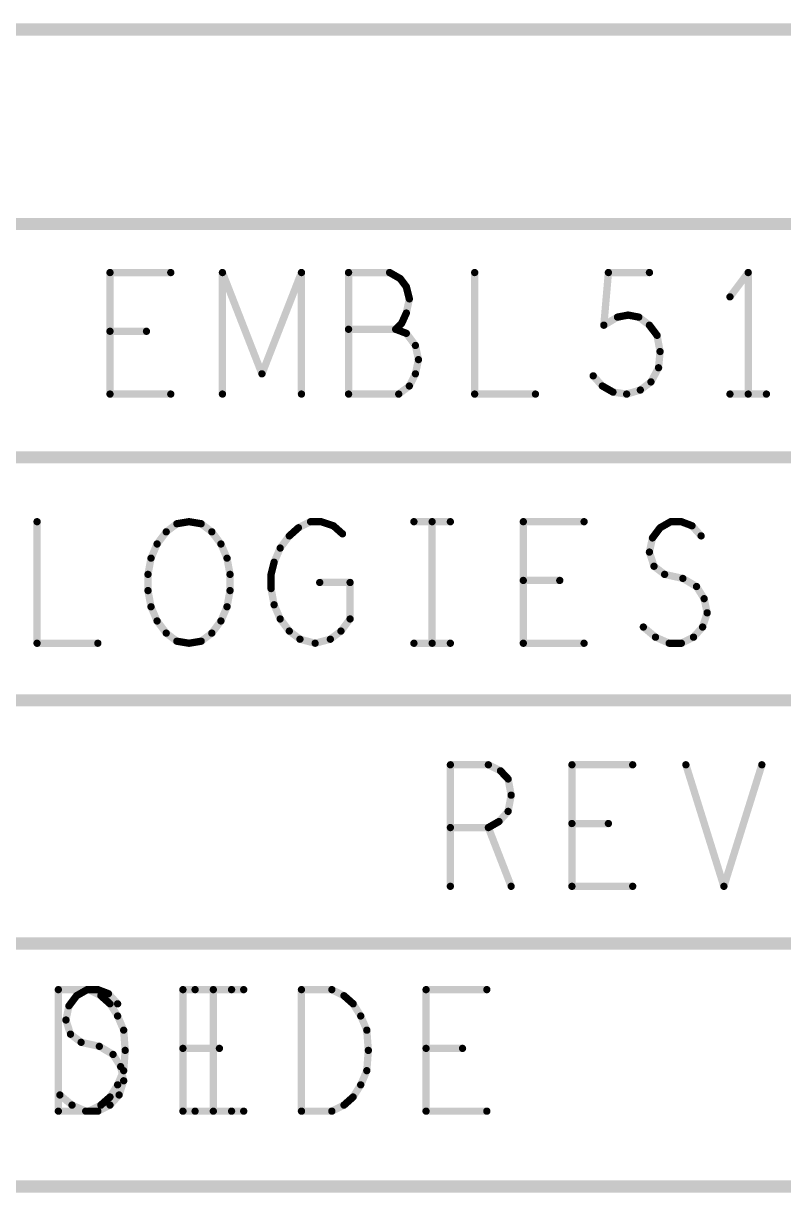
# Model space of a CAD drawing. Extents: x -1.14 to 4.53, y -2.04 to 6.
# Drawn here: x 3.294 to 3.92, y -2.04 to -1.078 of the extents above; entities that cross this region are included whole.
import ezdxf

# ---------------------------------------------------------------- set-up
doc = ezdxf.new("R2010")
doc.units = 0
doc.layers.get('0').update_dxf_attribs({"linetype": 'CONTINUOUS'})
doc.layers.add('ASPR', color=6, linetype='CONTINUOUS')
doc.layers.add('ASSE', color=1, linetype='CONTINUOUS')

# ---------------------------------------------------------------- blocks, each defined once
blk = doc.blocks.new('ROUND_1')
at = {"const_width": 0.003}
blk.add_lwpolyline([(-0.0015, 0, 1), (0.0015, 0, 1)], format="xyb", close=True, dxfattribs=at)

msp = doc.modelspace()

# ---------------------------------------------------------------- linework, layer by layer
at = {"layer": 'ASPR'}
for points, const_width in [([(0.2481, -1.08325), (4.4031, -1.08325)], 0.01), ([(0.2481, -1.24325), (4.4031, -1.24325)], 0.01), ([(3.3656, -1.38325), (3.3656, -1.28325)], 0.006), ([(3.3656, -1.28325), (3.4156, -1.28325)], 0.006), ([(3.4581, -1.38325), (3.4581, -1.28325)], 0.006), ([(3.4581, -1.28325), (3.4906, -1.36659)], 0.006), ([(3.4906, -1.36659), (3.5231, -1.28325)], 0.006), ([(3.5231, -1.28325), (3.5231, -1.38325)], 0.006), ([(3.5956, -1.28325), (3.56185, -1.28325)], 0.006), ([(3.56185, -1.28325), (3.56185, -1.38325)], 0.006), ([(3.60435, -1.28825), (3.5956, -1.28325)], 0.006), ([(3.60935, -1.29492), (3.60435, -1.28825)], 0.006), ([(3.6656, -1.28325), (3.6656, -1.38325)], 0.006), ([(3.77185, -1.32659), (3.7756, -1.28325)], 0.006), ([(3.7756, -1.28325), (3.80935, -1.28325)], 0.006), ([(3.8906, -1.28325), (3.8756, -1.30325)], 0.006), ([(3.8906, -1.38325), (3.8906, -1.28325)], 0.006), ([(3.61185, -1.30492), (3.60935, -1.29492)], 0.006), ([(3.60935, -1.31659), (3.61185, -1.30492)], 0.006), ([(3.6056, -1.32492), (3.60935, -1.31659)], 0.006), ([(3.7831, -1.31992), (3.77185, -1.32659)], 0.006), ([(3.79185, -1.31825), (3.7831, -1.31992)], 0.006), ([(3.8006, -1.31992), (3.79185, -1.31825)], 0.006), ([(3.80935, -1.32659), (3.8006, -1.31992)], 0.006), ([(3.6006, -1.32992), (3.56185, -1.32992)], 0.006), ([(3.6006, -1.32992), (3.6056, -1.32492)], 0.006), ([(3.60935, -1.33325), (3.6006, -1.32992)], 0.006), ([(3.8156, -1.33492), (3.80935, -1.32659)], 0.006), ([(3.3956, -1.33158), (3.3656, -1.33158)], 0.006), ([(3.61685, -1.34325), (3.60935, -1.33325)], 0.006), ([(3.8181, -1.34825), (3.8156, -1.33492)], 0.006), ([(3.61935, -1.35492), (3.61685, -1.34325)], 0.006), ([(3.81685, -1.36159), (3.8181, -1.34825)], 0.006), ([(3.61685, -1.36659), (3.61935, -1.35492)], 0.006), ([(3.61185, -1.37659), (3.61685, -1.36659)], 0.006), ([(3.7631, -1.36826), (3.7706, -1.37659)], 0.006), ([(3.8106, -1.37325), (3.81685, -1.36159)], 0.006), ([(3.6031, -1.38325), (3.61185, -1.37659)], 0.006), ([(3.7706, -1.37659), (3.77935, -1.38159)], 0.006), ([(3.80185, -1.37992), (3.8106, -1.37325)], 0.006), ([(3.4156, -1.38325), (3.3656, -1.38325)], 0.006), ([(3.56185, -1.38325), (3.6031, -1.38325)], 0.006), ([(3.6656, -1.38325), (3.7156, -1.38325)], 0.006), ([(3.77935, -1.38159), (3.7906, -1.38325)], 0.006), ([(3.7906, -1.38325), (3.80185, -1.37992)], 0.006), ([(3.8756, -1.38325), (3.9056, -1.38325)], 0.006), ([(0.2481, -1.43525), (4.4031, -1.43525)], 0.01), ([(3.3056, -1.48825), (3.3056, -1.58825)], 0.006), ([(3.41185, -1.49659), (3.4206, -1.48992)], 0.006), ([(3.4206, -1.48992), (3.4306, -1.48825)], 0.006), ([(3.4306, -1.48825), (3.4406, -1.48992)], 0.006), ([(3.4406, -1.48992), (3.44935, -1.49659)], 0.006), ([(3.5131, -1.49992), (3.5206, -1.49325)], 0.006), ([(3.5206, -1.49325), (3.5306, -1.48825)], 0.006), ([(3.5306, -1.48825), (3.53935, -1.48825)], 0.006), ([(3.53935, -1.48825), (3.54935, -1.49158)], 0.006), ([(3.54935, -1.49158), (3.55685, -1.49825)], 0.006), ([(3.6156, -1.48825), (3.6456, -1.48825)], 0.006), ([(3.6306, -1.48825), (3.6306, -1.58825)], 0.006), ([(3.7056, -1.58825), (3.7056, -1.48825)], 0.006), ([(3.7056, -1.48825), (3.7556, -1.48825)], 0.006), ([(3.81185, -1.50159), (3.8181, -1.49325)], 0.006), ([(3.8181, -1.49325), (3.82685, -1.48825)], 0.006), ([(3.82685, -1.48825), (3.8356, -1.48825)], 0.006), ([(3.8356, -1.48825), (3.84435, -1.49158)], 0.006), ([(3.84435, -1.49158), (3.85185, -1.49992)], 0.006), ([(3.40435, -1.50658), (3.41185, -1.49659)], 0.006), ([(3.44935, -1.49659), (3.45685, -1.50658)], 0.006), ([(3.5056, -1.50992), (3.5131, -1.49992)], 0.006), ([(3.80935, -1.51325), (3.81185, -1.50159)], 0.006), ([(3.39935, -1.51825), (3.40435, -1.50658)], 0.006), ([(3.45685, -1.50658), (3.46185, -1.51825)], 0.006), ([(3.5006, -1.52159), (3.5056, -1.50992)], 0.006), ([(3.8131, -1.52492), (3.80935, -1.51325)], 0.006), ([(3.39685, -1.53159), (3.39935, -1.51825)], 0.006), ([(3.46185, -1.51825), (3.46435, -1.53159)], 0.006), ([(3.4981, -1.53159), (3.5006, -1.52159)], 0.006), ([(3.39685, -1.54492), (3.39685, -1.53159)], 0.006), ([(3.46435, -1.53159), (3.46435, -1.54492)], 0.006), ([(3.4981, -1.54325), (3.4981, -1.53159)], 0.006), ([(3.82185, -1.53159), (3.8131, -1.52492)], 0.006), ([(3.83685, -1.53492), (3.82185, -1.53159)], 0.006), ([(3.5381, -1.53825), (3.5631, -1.53825)], 0.006), ([(3.5631, -1.53825), (3.5631, -1.56825)], 0.006), ([(3.7356, -1.53658), (3.7056, -1.53658)], 0.006), ([(3.8481, -1.54159), (3.83685, -1.53492)], 0.006), ([(3.85435, -1.55159), (3.8481, -1.54159)], 0.006), ([(3.39935, -1.55825), (3.39685, -1.54492)], 0.006), ([(3.46435, -1.54492), (3.46185, -1.55825)], 0.006), ([(3.5006, -1.55659), (3.4981, -1.54325)], 0.006), ([(3.85685, -1.56325), (3.85435, -1.55159)], 0.006), ([(3.40435, -1.56992), (3.39935, -1.55825)], 0.006), ([(3.46185, -1.55825), (3.45685, -1.56992)], 0.006), ([(3.5056, -1.56825), (3.5006, -1.55659)], 0.006), ([(3.41185, -1.57992), (3.40435, -1.56992)], 0.006), ([(3.45685, -1.56992), (3.44935, -1.57992)], 0.006), ([(3.5131, -1.57825), (3.5056, -1.56825)], 0.006), ([(3.5631, -1.56825), (3.5556, -1.57825)], 0.006), ([(3.8531, -1.57492), (3.85685, -1.56325)], 0.006), ([(3.4206, -1.58659), (3.41185, -1.57992)], 0.006), ([(3.44935, -1.57992), (3.4406, -1.58659)], 0.006), ([(3.52185, -1.58492), (3.5131, -1.57825)], 0.006), ([(3.5556, -1.57825), (3.54685, -1.58492)], 0.006), ([(3.80435, -1.57492), (3.81435, -1.58325)], 0.006), ([(3.8456, -1.58325), (3.8531, -1.57492)], 0.006), ([(3.3056, -1.58825), (3.3556, -1.58825)], 0.006), ([(3.4306, -1.58825), (3.4206, -1.58659)], 0.006), ([(3.4406, -1.58659), (3.4306, -1.58825)], 0.006), ([(3.53435, -1.58825), (3.52185, -1.58492)], 0.006), ([(3.54685, -1.58492), (3.53435, -1.58825)], 0.006), ([(3.6156, -1.58825), (3.6456, -1.58825)], 0.006), ([(3.7556, -1.58825), (3.7056, -1.58825)], 0.006), ([(3.81435, -1.58325), (3.8256, -1.58825)], 0.006), ([(3.8256, -1.58825), (3.8356, -1.58825)], 0.006), ([(3.8356, -1.58825), (3.8456, -1.58325)], 0.006), ([(0.2481, -1.63525), (4.4031, -1.63525)], 0.01), ([(3.6456, -1.78825), (3.6456, -1.68825)], 0.006), ([(3.6456, -1.68825), (3.67685, -1.68825)], 0.006), ([(3.67685, -1.68825), (3.68685, -1.69325)], 0.006), ([(3.68685, -1.69325), (3.6931, -1.69992)], 0.006), ([(3.7456, -1.78825), (3.7456, -1.68825)], 0.006), ([(3.7456, -1.68825), (3.7956, -1.68825)], 0.006), ([(3.83935, -1.68825), (3.8706, -1.78825)], 0.006), ([(3.8706, -1.78825), (3.90185, -1.68825)], 0.006), ([(3.6931, -1.69992), (3.6956, -1.71325)], 0.006), ([(3.6956, -1.71325), (3.6931, -1.72659)], 0.006), ([(3.6931, -1.72659), (3.6856, -1.73492)], 0.006), ([(3.67685, -1.73992), (3.6456, -1.73992)], 0.006), ([(3.6856, -1.73492), (3.67685, -1.73992)], 0.006), ([(3.67685, -1.73992), (3.6956, -1.78825)], 0.006), ([(3.7756, -1.73658), (3.7456, -1.73658)], 0.006), ([(3.7956, -1.78825), (3.7456, -1.78825)], 0.006), ([(0.2481, -1.83525), (4.4031, -1.83525)], 0.01), ([(3.3231, -1.97325), (3.3231, -1.87325)], 0.006), ([(3.3231, -1.87325), (3.3481, -1.87325)], 0.006), ([(3.3481, -1.87325), (3.3581, -1.87825)], 0.006), ([(3.3581, -1.87825), (3.3656, -1.88492)], 0.006), ([(3.4256, -1.97325), (3.4256, -1.87325)], 0.006), ([(3.4256, -1.87325), (3.4756, -1.87325)], 0.006), ([(3.3656, -1.88492), (3.37185, -1.89492)], 0.006), ([(3.37185, -1.89492), (3.37685, -1.90659)], 0.006), ([(3.37685, -1.90659), (3.3781, -1.92325)], 0.006), ([(3.3781, -1.92325), (3.37685, -1.93992)], 0.006), ([(3.4556, -1.92158), (3.4256, -1.92158)], 0.006), ([(3.37685, -1.93992), (3.37185, -1.95159)], 0.006), ([(3.37185, -1.95159), (3.3656, -1.96159)], 0.006), ([(3.3656, -1.96159), (3.3581, -1.96825)], 0.006), ([(3.3481, -1.97325), (3.3231, -1.97325)], 0.006), ([(3.3581, -1.96825), (3.3481, -1.97325)], 0.006), ([(3.4756, -1.97325), (3.4256, -1.97325)], 0.006), ([(0.2481, -2.03525), (4.4031, -2.03525)], 0.01)]:
    msp.add_lwpolyline(points, dxfattribs=dict(at, const_width=const_width))
at = {"layer": 'ASSE'}
for points, const_width in [([(0.2481, -1.08325), (4.4031, -1.08325)], 0.01), ([(0.2481, -1.24325), (4.4031, -1.24325)], 0.01), ([(3.3656, -1.38325), (3.3656, -1.28325)], 0.006), ([(3.3656, -1.28325), (3.4156, -1.28325)], 0.006), ([(3.4581, -1.38325), (3.4581, -1.28325)], 0.006), ([(3.4581, -1.28325), (3.4906, -1.36659)], 0.006), ([(3.4906, -1.36659), (3.5231, -1.28325)], 0.006), ([(3.5231, -1.28325), (3.5231, -1.38325)], 0.006), ([(3.5956, -1.28325), (3.56185, -1.28325)], 0.006), ([(3.56185, -1.28325), (3.56185, -1.38325)], 0.006), ([(3.60435, -1.28825), (3.5956, -1.28325)], 0.006), ([(3.60935, -1.29492), (3.60435, -1.28825)], 0.006), ([(3.6656, -1.28325), (3.6656, -1.38325)], 0.006), ([(3.77185, -1.32659), (3.7756, -1.28325)], 0.006), ([(3.7756, -1.28325), (3.80935, -1.28325)], 0.006), ([(3.8906, -1.28325), (3.8756, -1.30325)], 0.006), ([(3.8906, -1.38325), (3.8906, -1.28325)], 0.006), ([(3.61185, -1.30492), (3.60935, -1.29492)], 0.006), ([(3.60935, -1.31659), (3.61185, -1.30492)], 0.006), ([(3.6056, -1.32492), (3.60935, -1.31659)], 0.006), ([(3.7831, -1.31992), (3.77185, -1.32659)], 0.006), ([(3.79185, -1.31825), (3.7831, -1.31992)], 0.006), ([(3.8006, -1.31992), (3.79185, -1.31825)], 0.006), ([(3.80935, -1.32659), (3.8006, -1.31992)], 0.006), ([(3.6006, -1.32992), (3.56185, -1.32992)], 0.006), ([(3.6006, -1.32992), (3.6056, -1.32492)], 0.006), ([(3.60935, -1.33325), (3.6006, -1.32992)], 0.006), ([(3.8156, -1.33492), (3.80935, -1.32659)], 0.006), ([(3.3956, -1.33158), (3.3656, -1.33158)], 0.006), ([(3.61685, -1.34325), (3.60935, -1.33325)], 0.006), ([(3.8181, -1.34825), (3.8156, -1.33492)], 0.006), ([(3.61935, -1.35492), (3.61685, -1.34325)], 0.006), ([(3.81685, -1.36159), (3.8181, -1.34825)], 0.006), ([(3.61685, -1.36659), (3.61935, -1.35492)], 0.006), ([(3.61185, -1.37659), (3.61685, -1.36659)], 0.006), ([(3.7631, -1.36826), (3.7706, -1.37659)], 0.006), ([(3.8106, -1.37325), (3.81685, -1.36159)], 0.006), ([(3.6031, -1.38325), (3.61185, -1.37659)], 0.006), ([(3.7706, -1.37659), (3.77935, -1.38159)], 0.006), ([(3.80185, -1.37992), (3.8106, -1.37325)], 0.006), ([(3.4156, -1.38325), (3.3656, -1.38325)], 0.006), ([(3.56185, -1.38325), (3.6031, -1.38325)], 0.006), ([(3.6656, -1.38325), (3.7156, -1.38325)], 0.006), ([(3.77935, -1.38159), (3.7906, -1.38325)], 0.006), ([(3.7906, -1.38325), (3.80185, -1.37992)], 0.006), ([(3.8756, -1.38325), (3.9056, -1.38325)], 0.006), ([(0.2481, -1.43525), (4.4031, -1.43525)], 0.01), ([(3.3056, -1.48825), (3.3056, -1.58825)], 0.006), ([(3.41185, -1.49659), (3.4206, -1.48992)], 0.006), ([(3.4206, -1.48992), (3.4306, -1.48825)], 0.006), ([(3.4306, -1.48825), (3.4406, -1.48992)], 0.006), ([(3.4406, -1.48992), (3.44935, -1.49659)], 0.006), ([(3.5131, -1.49992), (3.5206, -1.49325)], 0.006), ([(3.5206, -1.49325), (3.5306, -1.48825)], 0.006), ([(3.5306, -1.48825), (3.53935, -1.48825)], 0.006), ([(3.53935, -1.48825), (3.54935, -1.49158)], 0.006), ([(3.54935, -1.49158), (3.55685, -1.49825)], 0.006), ([(3.6156, -1.48825), (3.6456, -1.48825)], 0.006), ([(3.6306, -1.48825), (3.6306, -1.58825)], 0.006), ([(3.7056, -1.58825), (3.7056, -1.48825)], 0.006), ([(3.7056, -1.48825), (3.7556, -1.48825)], 0.006), ([(3.81185, -1.50159), (3.8181, -1.49325)], 0.006), ([(3.8181, -1.49325), (3.82685, -1.48825)], 0.006), ([(3.82685, -1.48825), (3.8356, -1.48825)], 0.006), ([(3.8356, -1.48825), (3.84435, -1.49158)], 0.006), ([(3.84435, -1.49158), (3.85185, -1.49992)], 0.006), ([(3.40435, -1.50658), (3.41185, -1.49659)], 0.006), ([(3.44935, -1.49659), (3.45685, -1.50658)], 0.006), ([(3.5056, -1.50992), (3.5131, -1.49992)], 0.006), ([(3.80935, -1.51325), (3.81185, -1.50159)], 0.006), ([(3.39935, -1.51825), (3.40435, -1.50658)], 0.006), ([(3.45685, -1.50658), (3.46185, -1.51825)], 0.006), ([(3.5006, -1.52159), (3.5056, -1.50992)], 0.006), ([(3.8131, -1.52492), (3.80935, -1.51325)], 0.006), ([(3.39685, -1.53159), (3.39935, -1.51825)], 0.006), ([(3.46185, -1.51825), (3.46435, -1.53159)], 0.006), ([(3.4981, -1.53159), (3.5006, -1.52159)], 0.006), ([(3.39685, -1.54492), (3.39685, -1.53159)], 0.006), ([(3.46435, -1.53159), (3.46435, -1.54492)], 0.006), ([(3.4981, -1.54325), (3.4981, -1.53159)], 0.006), ([(3.82185, -1.53159), (3.8131, -1.52492)], 0.006), ([(3.83685, -1.53492), (3.82185, -1.53159)], 0.006), ([(3.5381, -1.53825), (3.5631, -1.53825)], 0.006), ([(3.5631, -1.53825), (3.5631, -1.56825)], 0.006), ([(3.7356, -1.53658), (3.7056, -1.53658)], 0.006), ([(3.8481, -1.54159), (3.83685, -1.53492)], 0.006), ([(3.85435, -1.55159), (3.8481, -1.54159)], 0.006), ([(3.39935, -1.55825), (3.39685, -1.54492)], 0.006), ([(3.46435, -1.54492), (3.46185, -1.55825)], 0.006), ([(3.5006, -1.55659), (3.4981, -1.54325)], 0.006), ([(3.85685, -1.56325), (3.85435, -1.55159)], 0.006), ([(3.40435, -1.56992), (3.39935, -1.55825)], 0.006), ([(3.46185, -1.55825), (3.45685, -1.56992)], 0.006), ([(3.5056, -1.56825), (3.5006, -1.55659)], 0.006), ([(3.41185, -1.57992), (3.40435, -1.56992)], 0.006), ([(3.45685, -1.56992), (3.44935, -1.57992)], 0.006), ([(3.5131, -1.57825), (3.5056, -1.56825)], 0.006), ([(3.5631, -1.56825), (3.5556, -1.57825)], 0.006), ([(3.8531, -1.57492), (3.85685, -1.56325)], 0.006), ([(3.4206, -1.58659), (3.41185, -1.57992)], 0.006), ([(3.44935, -1.57992), (3.4406, -1.58659)], 0.006), ([(3.52185, -1.58492), (3.5131, -1.57825)], 0.006), ([(3.5556, -1.57825), (3.54685, -1.58492)], 0.006), ([(3.80435, -1.57492), (3.81435, -1.58325)], 0.006), ([(3.8456, -1.58325), (3.8531, -1.57492)], 0.006), ([(3.3056, -1.58825), (3.3556, -1.58825)], 0.006), ([(3.4306, -1.58825), (3.4206, -1.58659)], 0.006), ([(3.4406, -1.58659), (3.4306, -1.58825)], 0.006), ([(3.53435, -1.58825), (3.52185, -1.58492)], 0.006), ([(3.54685, -1.58492), (3.53435, -1.58825)], 0.006), ([(3.6156, -1.58825), (3.6456, -1.58825)], 0.006), ([(3.7556, -1.58825), (3.7056, -1.58825)], 0.006), ([(3.81435, -1.58325), (3.8256, -1.58825)], 0.006), ([(3.8256, -1.58825), (3.8356, -1.58825)], 0.006), ([(3.8356, -1.58825), (3.8456, -1.58325)], 0.006), ([(0.2481, -1.63525), (4.4031, -1.63525)], 0.01), ([(3.6456, -1.78825), (3.6456, -1.68825)], 0.006), ([(3.6456, -1.68825), (3.67685, -1.68825)], 0.006), ([(3.67685, -1.68825), (3.68685, -1.69325)], 0.006), ([(3.68685, -1.69325), (3.6931, -1.69992)], 0.006), ([(3.7456, -1.78825), (3.7456, -1.68825)], 0.006), ([(3.7456, -1.68825), (3.7956, -1.68825)], 0.006), ([(3.83935, -1.68825), (3.8706, -1.78825)], 0.006), ([(3.8706, -1.78825), (3.90185, -1.68825)], 0.006), ([(3.6931, -1.69992), (3.6956, -1.71325)], 0.006), ([(3.6956, -1.71325), (3.6931, -1.72659)], 0.006), ([(3.6931, -1.72659), (3.6856, -1.73492)], 0.006), ([(3.67685, -1.73992), (3.6456, -1.73992)], 0.006), ([(3.6856, -1.73492), (3.67685, -1.73992)], 0.006), ([(3.67685, -1.73992), (3.6956, -1.78825)], 0.006), ([(3.7756, -1.73658), (3.7456, -1.73658)], 0.006), ([(3.7956, -1.78825), (3.7456, -1.78825)], 0.006), ([(0.2481, -1.83525), (4.4031, -1.83525)], 0.01), ([(3.33185, -1.88659), (3.3381, -1.87825)], 0.006), ([(3.3381, -1.87825), (3.34685, -1.87325)], 0.006), ([(3.34685, -1.87325), (3.3556, -1.87325)], 0.006), ([(3.3556, -1.87325), (3.36435, -1.87658)], 0.006), ([(3.36435, -1.87658), (3.37185, -1.88492)], 0.006), ([(3.4356, -1.87325), (3.4656, -1.87325)], 0.006), ([(3.4506, -1.87325), (3.4506, -1.97325)], 0.006), ([(3.5231, -1.97325), (3.5231, -1.87325)], 0.006), ([(3.5231, -1.87325), (3.5481, -1.87325)], 0.006), ([(3.5481, -1.87325), (3.5581, -1.87825)], 0.006), ([(3.5581, -1.87825), (3.5656, -1.88492)], 0.006), ([(3.6256, -1.97325), (3.6256, -1.87325)], 0.006), ([(3.6256, -1.87325), (3.6756, -1.87325)], 0.006), ([(3.32935, -1.89825), (3.33185, -1.88659)], 0.006), ([(3.5656, -1.88492), (3.57185, -1.89492)], 0.006), ([(3.57185, -1.89492), (3.57685, -1.90659)], 0.006), ([(3.3331, -1.90992), (3.32935, -1.89825)], 0.006), ([(3.57685, -1.90659), (3.5781, -1.92325)], 0.006), ([(3.34185, -1.91659), (3.3331, -1.90992)], 0.006), ([(3.35685, -1.91992), (3.34185, -1.91659)], 0.006), ([(3.3681, -1.92659), (3.35685, -1.91992)], 0.006), ([(3.37435, -1.93659), (3.3681, -1.92659)], 0.006), ([(3.5781, -1.92325), (3.57685, -1.93992)], 0.006), ([(3.6556, -1.92158), (3.6256, -1.92158)], 0.006), ([(3.37685, -1.94825), (3.37435, -1.93659)], 0.006), ([(3.57685, -1.93992), (3.57185, -1.95159)], 0.006), ([(3.3731, -1.95992), (3.37685, -1.94825)], 0.006), ([(3.57185, -1.95159), (3.5656, -1.96159)], 0.006), ([(3.32435, -1.95992), (3.33435, -1.96825)], 0.006), ([(3.3656, -1.96825), (3.3731, -1.95992)], 0.006), ([(3.5656, -1.96159), (3.5581, -1.96825)], 0.006), ([(3.33435, -1.96825), (3.3456, -1.97325)], 0.006), ([(3.3456, -1.97325), (3.3556, -1.97325)], 0.006), ([(3.3556, -1.97325), (3.3656, -1.96825)], 0.006), ([(3.4356, -1.97325), (3.4656, -1.97325)], 0.006), ([(3.5481, -1.97325), (3.5231, -1.97325)], 0.006), ([(3.5581, -1.96825), (3.5481, -1.97325)], 0.006), ([(3.6756, -1.97325), (3.6256, -1.97325)], 0.006), ([(0.2481, -2.03525), (4.4031, -2.03525)], 0.01)]:
    msp.add_lwpolyline(points, dxfattribs=dict(at, const_width=const_width))

# ---------------------------------------------------------------- block references
at = {"layer": 'ASPR'}
for p in [(3.3656, -1.28325), (3.3656, -1.28325), (3.4156, -1.28325), (3.4581, -1.28325), (3.4581, -1.28325), (3.5231, -1.28325), (3.5231, -1.28325), (3.56185, -1.28325), (3.56185, -1.28325), (3.5956, -1.28325), (3.5956, -1.28325), (3.60435, -1.28825), (3.60435, -1.28825), (3.6656, -1.28325), (3.7756, -1.28325), (3.7756, -1.28325), (3.80935, -1.28325), (3.8906, -1.28325), (3.8906, -1.28325), (3.60935, -1.29492), (3.60935, -1.29492), (3.61185, -1.30492), (3.61185, -1.30492), (3.8756, -1.30325), (3.60935, -1.31659), (3.60935, -1.31659), (3.7831, -1.31992), (3.7831, -1.31992), (3.79185, -1.31825), (3.79185, -1.31825), (3.8006, -1.31992), (3.8006, -1.31992), (3.56185, -1.32992), (3.6006, -1.32992), (3.6006, -1.32992), (3.6006, -1.32992), (3.6056, -1.32492), (3.6056, -1.32492), (3.77185, -1.32659), (3.77185, -1.32659), (3.80935, -1.32659), (3.80935, -1.32659), (3.3656, -1.33158), (3.3956, -1.33158), (3.60935, -1.33325), (3.60935, -1.33325), (3.8156, -1.33492), (3.8156, -1.33492), (3.61685, -1.34325), (3.61685, -1.34325), (3.8181, -1.34825), (3.8181, -1.34825), (3.61935, -1.35492), (3.61935, -1.35492), (3.4906, -1.36659), (3.4906, -1.36659), (3.61685, -1.36659), (3.61685, -1.36659), (3.7631, -1.36826), (3.81685, -1.36159), (3.81685, -1.36159), (3.61185, -1.37659), (3.61185, -1.37659), (3.7706, -1.37659), (3.7706, -1.37659), (3.8106, -1.37325), (3.8106, -1.37325), (3.3656, -1.38325), (3.3656, -1.38325), (3.4156, -1.38325), (3.4581, -1.38325), (3.5231, -1.38325), (3.56185, -1.38325), (3.56185, -1.38325), (3.6031, -1.38325), (3.6031, -1.38325), (3.6656, -1.38325), (3.6656, -1.38325), (3.7156, -1.38325), (3.77935, -1.38159), (3.77935, -1.38159), (3.7906, -1.38325), (3.7906, -1.38325), (3.80185, -1.37992), (3.80185, -1.37992), (3.8756, -1.38325), (3.8906, -1.38325), (3.9056, -1.38325), (3.3056, -1.48825), (3.4206, -1.48992), (3.4206, -1.48992), (3.4306, -1.48825), (3.4306, -1.48825), (3.4406, -1.48992), (3.4406, -1.48992), (3.5206, -1.49325), (3.5206, -1.49325), (3.5306, -1.48825), (3.5306, -1.48825), (3.53935, -1.48825), (3.53935, -1.48825), (3.54935, -1.49158), (3.54935, -1.49158), (3.6156, -1.48825), (3.6306, -1.48825), (3.6456, -1.48825), (3.7056, -1.48825), (3.7056, -1.48825), (3.7556, -1.48825), (3.8181, -1.49325), (3.8181, -1.49325), (3.82685, -1.48825), (3.82685, -1.48825), (3.8356, -1.48825), (3.8356, -1.48825), (3.84435, -1.49158), (3.84435, -1.49158), (3.41185, -1.49659), (3.41185, -1.49659), (3.44935, -1.49659), (3.44935, -1.49659), (3.5131, -1.49992), (3.5131, -1.49992), (3.55685, -1.49825), (3.81185, -1.50159), (3.81185, -1.50159), (3.85185, -1.49992), (3.40435, -1.50658), (3.40435, -1.50658), (3.45685, -1.50658), (3.45685, -1.50658), (3.5056, -1.50992), (3.5056, -1.50992), (3.80935, -1.51325), (3.80935, -1.51325), (3.39935, -1.51825), (3.39935, -1.51825), (3.46185, -1.51825), (3.46185, -1.51825), (3.5006, -1.52159), (3.5006, -1.52159), (3.39685, -1.53159), (3.39685, -1.53159), (3.46435, -1.53159), (3.46435, -1.53159), (3.4981, -1.53159), (3.4981, -1.53159), (3.8131, -1.52492), (3.8131, -1.52492), (3.82185, -1.53159), (3.82185, -1.53159), (3.5381, -1.53825), (3.5631, -1.53825), (3.5631, -1.53825), (3.7056, -1.53658), (3.7356, -1.53658), (3.83685, -1.53492), (3.83685, -1.53492), (3.8481, -1.54159), (3.8481, -1.54159), (3.39685, -1.54492), (3.39685, -1.54492), (3.46435, -1.54492), (3.46435, -1.54492), (3.4981, -1.54325), (3.4981, -1.54325), (3.85435, -1.55159), (3.85435, -1.55159), (3.39935, -1.55825), (3.39935, -1.55825), (3.46185, -1.55825), (3.46185, -1.55825), (3.5006, -1.55659), (3.5006, -1.55659), (3.40435, -1.56992), (3.40435, -1.56992), (3.45685, -1.56992), (3.45685, -1.56992), (3.5056, -1.56825), (3.5056, -1.56825), (3.5631, -1.56825), (3.5631, -1.56825), (3.85685, -1.56325), (3.85685, -1.56325), (3.41185, -1.57992), (3.41185, -1.57992), (3.44935, -1.57992), (3.44935, -1.57992), (3.5131, -1.57825), (3.5131, -1.57825), (3.5556, -1.57825), (3.5556, -1.57825), (3.80435, -1.57492), (3.8531, -1.57492), (3.8531, -1.57492), (3.3056, -1.58825), (3.3056, -1.58825), (3.3556, -1.58825), (3.4206, -1.58659), (3.4206, -1.58659), (3.4306, -1.58825), (3.4306, -1.58825), (3.4406, -1.58659), (3.4406, -1.58659), (3.52185, -1.58492), (3.52185, -1.58492), (3.53435, -1.58825), (3.53435, -1.58825), (3.54685, -1.58492), (3.54685, -1.58492), (3.6156, -1.58825), (3.6306, -1.58825), (3.6456, -1.58825), (3.7056, -1.58825), (3.7056, -1.58825), (3.7556, -1.58825), (3.81435, -1.58325), (3.81435, -1.58325), (3.8256, -1.58825), (3.8256, -1.58825), (3.8356, -1.58825), (3.8356, -1.58825), (3.8456, -1.58325), (3.8456, -1.58325), (3.6456, -1.68825), (3.6456, -1.68825), (3.67685, -1.68825), (3.67685, -1.68825), (3.68685, -1.69325), (3.68685, -1.69325), (3.7456, -1.68825), (3.7456, -1.68825), (3.7956, -1.68825), (3.83935, -1.68825), (3.90185, -1.68825), (3.6931, -1.69992), (3.6931, -1.69992), (3.6956, -1.71325), (3.6956, -1.71325), (3.6931, -1.72659), (3.6931, -1.72659), (3.6456, -1.73992), (3.67685, -1.73992), (3.67685, -1.73992), (3.67685, -1.73992), (3.6856, -1.73492), (3.6856, -1.73492), (3.7456, -1.73658), (3.7756, -1.73658), (3.6456, -1.78825), (3.6956, -1.78825), (3.7456, -1.78825), (3.7456, -1.78825), (3.7956, -1.78825), (3.8706, -1.78825), (3.8706, -1.78825), (3.3231, -1.87325), (3.3231, -1.87325), (3.3481, -1.87325), (3.3481, -1.87325), (3.3581, -1.87825), (3.3581, -1.87825), (3.4256, -1.87325), (3.4256, -1.87325), (3.4756, -1.87325), (3.3656, -1.88492), (3.3656, -1.88492), (3.37185, -1.89492), (3.37185, -1.89492), (3.37685, -1.90659), (3.37685, -1.90659), (3.3781, -1.92325), (3.3781, -1.92325), (3.4256, -1.92158), (3.4556, -1.92158), (3.37685, -1.93992), (3.37685, -1.93992), (3.37185, -1.95159), (3.37185, -1.95159), (3.3656, -1.96159), (3.3656, -1.96159), (3.3231, -1.97325), (3.3231, -1.97325), (3.3481, -1.97325), (3.3481, -1.97325), (3.3581, -1.96825), (3.3581, -1.96825), (3.4256, -1.97325), (3.4256, -1.97325), (3.4756, -1.97325)]:
    msp.add_blockref('ROUND_1', p, dxfattribs=at)
at = {"layer": 'ASSE'}
for p in [(3.3656, -1.28325), (3.3656, -1.28325), (3.4156, -1.28325), (3.4581, -1.28325), (3.4581, -1.28325), (3.5231, -1.28325), (3.5231, -1.28325), (3.56185, -1.28325), (3.56185, -1.28325), (3.5956, -1.28325), (3.5956, -1.28325), (3.60435, -1.28825), (3.60435, -1.28825), (3.6656, -1.28325), (3.7756, -1.28325), (3.7756, -1.28325), (3.80935, -1.28325), (3.8906, -1.28325), (3.8906, -1.28325), (3.60935, -1.29492), (3.60935, -1.29492), (3.61185, -1.30492), (3.61185, -1.30492), (3.8756, -1.30325), (3.60935, -1.31659), (3.60935, -1.31659), (3.7831, -1.31992), (3.7831, -1.31992), (3.79185, -1.31825), (3.79185, -1.31825), (3.8006, -1.31992), (3.8006, -1.31992), (3.56185, -1.32992), (3.6006, -1.32992), (3.6006, -1.32992), (3.6006, -1.32992), (3.6056, -1.32492), (3.6056, -1.32492), (3.77185, -1.32659), (3.77185, -1.32659), (3.80935, -1.32659), (3.80935, -1.32659), (3.3656, -1.33158), (3.3956, -1.33158), (3.60935, -1.33325), (3.60935, -1.33325), (3.8156, -1.33492), (3.8156, -1.33492), (3.61685, -1.34325), (3.61685, -1.34325), (3.8181, -1.34825), (3.8181, -1.34825), (3.61935, -1.35492), (3.61935, -1.35492), (3.4906, -1.36659), (3.4906, -1.36659), (3.61685, -1.36659), (3.61685, -1.36659), (3.7631, -1.36826), (3.81685, -1.36159), (3.81685, -1.36159), (3.61185, -1.37659), (3.61185, -1.37659), (3.7706, -1.37659), (3.7706, -1.37659), (3.8106, -1.37325), (3.8106, -1.37325), (3.3656, -1.38325), (3.3656, -1.38325), (3.4156, -1.38325), (3.4581, -1.38325), (3.5231, -1.38325), (3.56185, -1.38325), (3.56185, -1.38325), (3.6031, -1.38325), (3.6031, -1.38325), (3.6656, -1.38325), (3.6656, -1.38325), (3.7156, -1.38325), (3.77935, -1.38159), (3.77935, -1.38159), (3.7906, -1.38325), (3.7906, -1.38325), (3.80185, -1.37992), (3.80185, -1.37992), (3.8756, -1.38325), (3.8906, -1.38325), (3.9056, -1.38325), (3.3056, -1.48825), (3.4206, -1.48992), (3.4206, -1.48992), (3.4306, -1.48825), (3.4306, -1.48825), (3.4406, -1.48992), (3.4406, -1.48992), (3.5206, -1.49325), (3.5206, -1.49325), (3.5306, -1.48825), (3.5306, -1.48825), (3.53935, -1.48825), (3.53935, -1.48825), (3.54935, -1.49158), (3.54935, -1.49158), (3.6156, -1.48825), (3.6306, -1.48825), (3.6456, -1.48825), (3.7056, -1.48825), (3.7056, -1.48825), (3.7556, -1.48825), (3.8181, -1.49325), (3.8181, -1.49325), (3.82685, -1.48825), (3.82685, -1.48825), (3.8356, -1.48825), (3.8356, -1.48825), (3.84435, -1.49158), (3.84435, -1.49158), (3.41185, -1.49659), (3.41185, -1.49659), (3.44935, -1.49659), (3.44935, -1.49659), (3.5131, -1.49992), (3.5131, -1.49992), (3.55685, -1.49825), (3.81185, -1.50159), (3.81185, -1.50159), (3.85185, -1.49992), (3.40435, -1.50658), (3.40435, -1.50658), (3.45685, -1.50658), (3.45685, -1.50658), (3.5056, -1.50992), (3.5056, -1.50992), (3.80935, -1.51325), (3.80935, -1.51325), (3.39935, -1.51825), (3.39935, -1.51825), (3.46185, -1.51825), (3.46185, -1.51825), (3.5006, -1.52159), (3.5006, -1.52159), (3.39685, -1.53159), (3.39685, -1.53159), (3.46435, -1.53159), (3.46435, -1.53159), (3.4981, -1.53159), (3.4981, -1.53159), (3.8131, -1.52492), (3.8131, -1.52492), (3.82185, -1.53159), (3.82185, -1.53159), (3.5381, -1.53825), (3.5631, -1.53825), (3.5631, -1.53825), (3.7056, -1.53658), (3.7356, -1.53658), (3.83685, -1.53492), (3.83685, -1.53492), (3.8481, -1.54159), (3.8481, -1.54159), (3.39685, -1.54492), (3.39685, -1.54492), (3.46435, -1.54492), (3.46435, -1.54492), (3.4981, -1.54325), (3.4981, -1.54325), (3.85435, -1.55159), (3.85435, -1.55159), (3.39935, -1.55825), (3.39935, -1.55825), (3.46185, -1.55825), (3.46185, -1.55825), (3.5006, -1.55659), (3.5006, -1.55659), (3.40435, -1.56992), (3.40435, -1.56992), (3.45685, -1.56992), (3.45685, -1.56992), (3.5056, -1.56825), (3.5056, -1.56825), (3.5631, -1.56825), (3.5631, -1.56825), (3.85685, -1.56325), (3.85685, -1.56325), (3.41185, -1.57992), (3.41185, -1.57992), (3.44935, -1.57992), (3.44935, -1.57992), (3.5131, -1.57825), (3.5131, -1.57825), (3.5556, -1.57825), (3.5556, -1.57825), (3.80435, -1.57492), (3.8531, -1.57492), (3.8531, -1.57492), (3.3056, -1.58825), (3.3056, -1.58825), (3.3556, -1.58825), (3.4206, -1.58659), (3.4206, -1.58659), (3.4306, -1.58825), (3.4306, -1.58825), (3.4406, -1.58659), (3.4406, -1.58659), (3.52185, -1.58492), (3.52185, -1.58492), (3.53435, -1.58825), (3.53435, -1.58825), (3.54685, -1.58492), (3.54685, -1.58492), (3.6156, -1.58825), (3.6306, -1.58825), (3.6456, -1.58825), (3.7056, -1.58825), (3.7056, -1.58825), (3.7556, -1.58825), (3.81435, -1.58325), (3.81435, -1.58325), (3.8256, -1.58825), (3.8256, -1.58825), (3.8356, -1.58825), (3.8356, -1.58825), (3.8456, -1.58325), (3.8456, -1.58325), (3.6456, -1.68825), (3.6456, -1.68825), (3.67685, -1.68825), (3.67685, -1.68825), (3.68685, -1.69325), (3.68685, -1.69325), (3.7456, -1.68825), (3.7456, -1.68825), (3.7956, -1.68825), (3.83935, -1.68825), (3.90185, -1.68825), (3.6931, -1.69992), (3.6931, -1.69992), (3.6956, -1.71325), (3.6956, -1.71325), (3.6931, -1.72659), (3.6931, -1.72659), (3.6456, -1.73992), (3.67685, -1.73992), (3.67685, -1.73992), (3.67685, -1.73992), (3.6856, -1.73492), (3.6856, -1.73492), (3.7456, -1.73658), (3.7756, -1.73658), (3.6456, -1.78825), (3.6956, -1.78825), (3.7456, -1.78825), (3.7456, -1.78825), (3.7956, -1.78825), (3.8706, -1.78825), (3.8706, -1.78825), (3.3381, -1.87825), (3.3381, -1.87825), (3.34685, -1.87325), (3.34685, -1.87325), (3.3556, -1.87325), (3.3556, -1.87325), (3.36435, -1.87658), (3.36435, -1.87658), (3.4356, -1.87325), (3.4506, -1.87325), (3.4656, -1.87325), (3.5231, -1.87325), (3.5231, -1.87325), (3.5481, -1.87325), (3.5481, -1.87325), (3.5581, -1.87825), (3.5581, -1.87825), (3.6256, -1.87325), (3.6256, -1.87325), (3.6756, -1.87325), (3.33185, -1.88659), (3.33185, -1.88659), (3.37185, -1.88492), (3.5656, -1.88492), (3.5656, -1.88492), (3.57185, -1.89492), (3.57185, -1.89492), (3.32935, -1.89825), (3.32935, -1.89825), (3.57685, -1.90659), (3.57685, -1.90659), (3.3331, -1.90992), (3.3331, -1.90992), (3.34185, -1.91659), (3.34185, -1.91659), (3.35685, -1.91992), (3.35685, -1.91992), (3.3681, -1.92659), (3.3681, -1.92659), (3.5781, -1.92325), (3.5781, -1.92325), (3.6256, -1.92158), (3.6556, -1.92158), (3.37435, -1.93659), (3.37435, -1.93659), (3.57685, -1.93992), (3.57685, -1.93992), (3.37685, -1.94825), (3.37685, -1.94825), (3.57185, -1.95159), (3.57185, -1.95159), (3.32435, -1.95992), (3.3731, -1.95992), (3.3731, -1.95992), (3.5656, -1.96159), (3.5656, -1.96159), (3.33435, -1.96825), (3.33435, -1.96825), (3.3456, -1.97325), (3.3456, -1.97325), (3.3556, -1.97325), (3.3556, -1.97325), (3.3656, -1.96825), (3.3656, -1.96825), (3.4356, -1.97325), (3.4506, -1.97325), (3.4656, -1.97325), (3.5231, -1.97325), (3.5231, -1.97325), (3.5481, -1.97325), (3.5481, -1.97325), (3.5581, -1.96825), (3.5581, -1.96825), (3.6256, -1.97325), (3.6256, -1.97325), (3.6756, -1.97325)]:
    msp.add_blockref('ROUND_1', p, dxfattribs=at)

doc.saveas('drawing.dxf')
